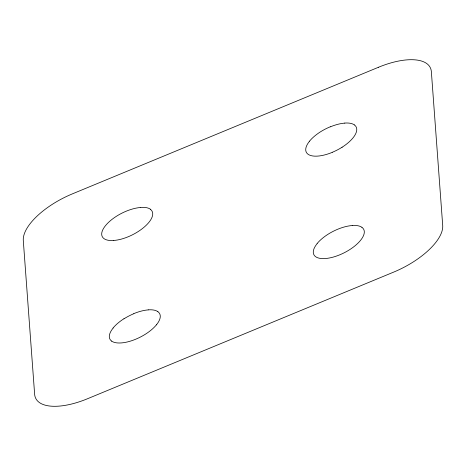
<?xml version="1.0" encoding="UTF-8"?>
<svg xmlns="http://www.w3.org/2000/svg" width="466" height="466" viewBox="0 0 466 466"><rect width="100%" height="100%" fill="white"/><g stroke="black" fill="none" stroke-linecap="round" stroke-linejoin="round"><path stroke-width="0.7" d="M361.931 227.361A27.838 11.982 -26.9 0 1 360.474 240.433A28.036 12.069 -26.9 0 1 349.593 249.712A27.838 11.982 -26.9 0 1 339.737 254.826A27.838 11.982 -26.9 0 1 325.32 258.537A28.036 12.069 -26.9 0 1 315.668 256.725A27.838 11.982 -26.9 0 1 317.125 243.654M317.119 243.561A28.036 12.069 -26.9 0 1 327.994 234.281A27.838 11.982 -26.9 0 1 352.185 225.544M352.273 225.509A28.036 12.069 -26.9 0 1 361.925 227.321M354.37 124.923A27.838 11.982 -26.9 0 1 352.913 138A28.036 12.069 -26.9 0 1 342.032 147.273M342.096 147.221A27.838 11.982 -26.9 0 1 332.241 152.33M330.365 126.834A27.838 11.982 -26.9 0 1 344.782 123.117M332.182 152.388A27.838 11.982 -26.9 0 1 317.76 156.098A28.036 12.069 -26.9 0 1 308.108 154.287A27.838 11.982 -26.9 0 1 305.737 150.134A27.838 11.982 -26.9 0 1 309.564 141.175M309.558 141.122A28.036 12.069 -26.9 0 1 320.439 131.843A27.838 11.982 -26.9 0 1 330.295 126.781M344.712 123.071A28.036 12.069 -26.9 0 1 354.37 124.882M156.436 324.825A27.838 11.982 -26.9 0 0 160.263 315.866A27.838 11.982 -26.9 0 0 157.892 311.713M156.436 324.825A28.036 12.069 -26.9 0 1 145.561 334.105A27.838 11.982 -26.9 0 1 135.705 339.219A27.849 11.988 -26.9 0 1 121.282 342.929A28.042 12.075 -26.9 0 1 111.624 341.118M148.235 309.849A28.036 12.069 -26.9 0 1 157.887 311.661M111.689 341.124A27.849 11.988 -26.9 0 1 113.151 328.041M123.973 318.82A27.849 11.988 -26.9 0 1 133.824 313.705M113.081 328.006A28.042 12.075 -26.9 0 1 123.962 318.721M133.818 313.612A27.838 11.982 -26.9 0 1 148.24 309.896M150.343 209.316A27.838 11.982 -26.9 0 1 148.881 222.387A28.036 12.069 -26.9 0 1 138.006 231.666A27.838 11.982 -26.9 0 1 113.821 240.456M113.727 240.491A28.042 12.075 -26.9 0 1 104.069 238.679A27.832 11.982 -26.9 0 1 105.532 225.608A28.042 12.075 -26.9 0 1 116.407 216.282A27.849 11.988 -26.9 0 1 140.604 207.492M140.784 207.422A28.042 12.075 -26.9 0 1 150.442 209.234M378.474 67.267L72.416 193.856A55.67 23.964 -26.9 0 0 52.71 204.079A56.083 24.145 -26.9 0 0 30.96 222.643A55.67 23.97 -26.9 0 0 23.3 240.561L34.63 394.219A55.67 23.97 -26.9 0 0 39.377 402.531A56.083 24.145 -26.9 0 0 58.687 406.154A55.67 23.964 -26.9 0 0 87.526 398.733L393.584 272.144A55.67 23.964 -26.9 0 0 413.29 261.921A56.089 24.145 -26.9 0 0 435.04 243.357A55.67 23.964 -26.9 0 0 442.7 225.439L431.37 71.776A55.67 23.964 -26.9 0 0 426.623 63.469A56.089 24.145 -26.9 0 0 407.313 59.846A55.67 23.964 -26.9 0 0 378.474 67.267"/></g></svg>
